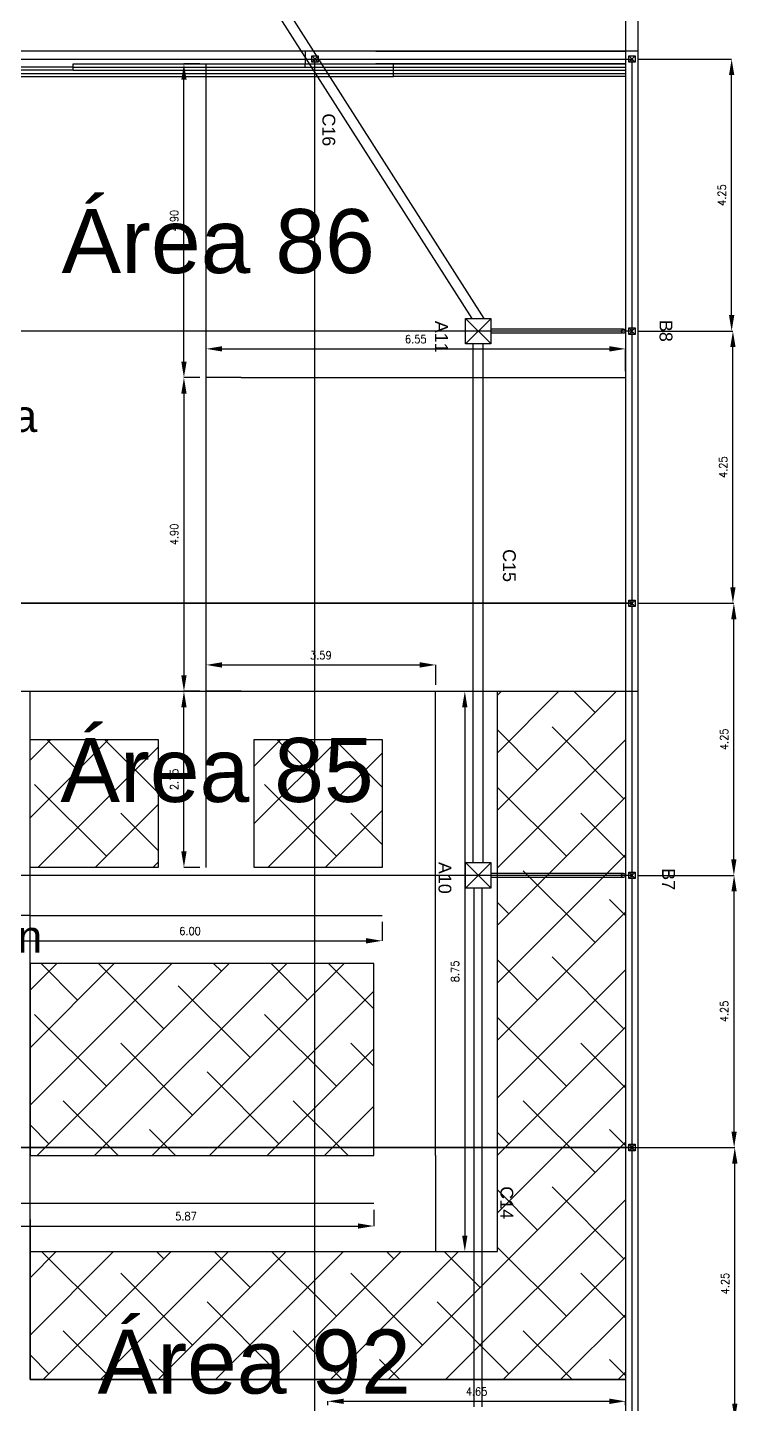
# Model space of a CAD drawing. Header units: inches. Extents: x 72863 to 73068, y 49095 to 49225.
# Drawn here: x 73057.27 to 73068.36, y 49175.35 to 49196.86 of the extents above; entities that cross this region are included whole.
import ezdxf

# ---------------------------------------------------------------- set-up
doc = ezdxf.new("R2010")
doc.units = ezdxf.units.IN
doc.layers.get('0').update_dxf_attribs({"lineweight": 15})
for name, color, linetype in [('Aguas pluviales', 140, 'Continuous'), ('Auxiliar', 240, 'Continuous'), ('Cotas_IncendiosP0', 30, 'Continuous'), ('IncendiosP0', 1, 'Continuous'), ('P0', 5, 'Continuous'), ('P0 Puertas', 10, 'Continuous'), ('P0 Puertas desplazadas', 10, 'Continuous'), ('P0 Texto', 7, 'Continuous'), ('P0_Elementos', 44, 'Continuous'), ('P0_Pasillos', 90, 'Continuous'), ('Pared exterior nave', 26, 'Continuous'), ('Pared parcela', 7, 'Continuous'), ('Pilares', 240, 'Continuous')]:
    doc.layers.add(name, color=color, linetype=linetype)
doc.layers.add('Cotas', color=200, linetype='Continuous', lineweight=9)
doc.layers.add('Límites', color=6, linetype='Continuous', lineweight=9)
doc.styles.add('80-100', font='romans.shx', dxfattribs={"width": 0.9, "height": 0.125})
doc.styles.get("Standard").update_dxf_attribs({"font": 'arial.ttf'})
doc.dimstyles.new('Copia de 100_conlineas', dxfattribs={"dimtxt": 0.125, "dimasz": 0.25, "dimexe": 0, "dimexo": 0.1, "dimgap": 0.09, "dimtad": 1, "dimzin": 4, "dimdsep": 46, "dimtxsty": '80-100', "dimcen": 0.1, "dimclrd": 256, "dimclre": 256, "dimclrt": 256, "dimadec": 0, "dimazin": 0, "dimtfac": 1, "dimtix": 1, "dimtmove": 2, "dimatfit": 3, "dimfxl": 1, "dimtvp": 1.058824, "dimtolj": 1, "dimtzin": 1, "dimarcsym": 0})
doc.dimstyles.new('Mod ISO-25', dxfattribs={"dimtxt": 0.125, "dimasz": 0.25, "dimexe": 0, "dimexo": 0.1, "dimgap": 0.09, "dimtad": 1, "dimzin": 12, "dimdsep": 46, "dimtxsty": '80-100', "dimcen": 0.1, "dimclrd": 256, "dimclre": 256, "dimclrt": 256, "dimadec": 0, "dimazin": 0, "dimtfac": 1, "dimtix": 1, "dimtmove": 2, "dimatfit": 3, "dimfxl": 1, "dimtolj": 1, "dimarcsym": 0})

# ---------------------------------------------------------------- blocks, each defined once
blk = doc.blocks.new('*D353')
at = {"layer": 'Cotas', "lineweight": -2, "transparency": 16777216}
for p, q in [((73066.807, 49179.364), (73068.314, 49179.364)), ((73068.314, 49175.364), (73068.314, 49179.114)), ((73066.807, 49175.114), (73068.314, 49175.114))]:
    blk.add_line(p, q, dxfattribs=at)
at = {"layer": 'Cotas', "transparency": 16777216}
for points in [[(73068.273, 49179.114), (73068.356, 49179.114), (73068.314, 49179.364)], [(73068.273, 49175.364), (73068.356, 49175.364), (73068.314, 49175.114)]]:
    blk.add_solid(points, dxfattribs=at)
at = {"layer": 'Defpoints', "color": 0, "transparency": 16777216}
for p in [(73066.707, 49179.364), (73068.314, 49179.364), (73066.707, 49175.114)]:
    blk.add_point(p, dxfattribs=at)
at = {"layer": 'Cotas', "transparency": 16777216, "insert": (73068.162, 49177.239), "char_height": 0.125, "attachment_point": 5, "rotation": 90, "style": '80-100'}
blk.add_mtext('\\A1;4.25', dxfattribs=at)
blk = doc.blocks.new('*D354')
at = {"layer": 'Cotas', "lineweight": -2, "transparency": 16777216}
for p, q in [((73066.807, 49183.614), (73068.304, 49183.614)), ((73068.304, 49179.614), (73068.304, 49183.364)), ((73066.807, 49179.364), (73068.304, 49179.364))]:
    blk.add_line(p, q, dxfattribs=at)
at = {"layer": 'Cotas', "transparency": 16777216}
for points in [[(73068.262, 49183.364), (73068.345, 49183.364), (73068.304, 49183.614)], [(73068.262, 49179.614), (73068.345, 49179.614), (73068.304, 49179.364)]]:
    blk.add_solid(points, dxfattribs=at)
at = {"layer": 'Defpoints', "color": 0, "transparency": 16777216}
for p in [(73066.707, 49183.614), (73068.304, 49183.614), (73066.707, 49179.364)]:
    blk.add_point(p, dxfattribs=at)
at = {"layer": 'Cotas', "transparency": 16777216, "insert": (73068.151, 49181.489), "char_height": 0.125, "attachment_point": 5, "rotation": 90, "style": '80-100'}
blk.add_mtext('\\A1;4.25', dxfattribs=at)
blk = doc.blocks.new('*D355')
at = {"layer": 'Cotas', "lineweight": -2, "transparency": 16777216}
for p, q in [((73066.807, 49187.864), (73068.3, 49187.864)), ((73068.3, 49183.864), (73068.3, 49187.614)), ((73066.807, 49183.614), (73068.3, 49183.614))]:
    blk.add_line(p, q, dxfattribs=at)
at = {"layer": 'Cotas', "transparency": 16777216}
for points in [[(73068.258, 49187.614), (73068.341, 49187.614), (73068.3, 49187.864)], [(73068.258, 49183.864), (73068.341, 49183.864), (73068.3, 49183.614)]]:
    blk.add_solid(points, dxfattribs=at)
at = {"layer": 'Defpoints', "color": 0, "transparency": 16777216}
for p in [(73066.707, 49187.864), (73068.3, 49187.864), (73066.707, 49183.614)]:
    blk.add_point(p, dxfattribs=at)
at = {"layer": 'Cotas', "transparency": 16777216, "insert": (73068.147, 49185.739), "char_height": 0.125, "attachment_point": 5, "rotation": 90, "style": '80-100'}
blk.add_mtext('\\A1;4.25', dxfattribs=at)
blk = doc.blocks.new('*D356')
at = {"layer": 'Cotas', "lineweight": -2, "transparency": 16777216}
for p, q in [((73066.807, 49192.114), (73068.285, 49192.114)), ((73068.285, 49188.114), (73068.285, 49191.864)), ((73066.807, 49187.864), (73068.285, 49187.864))]:
    blk.add_line(p, q, dxfattribs=at)
at = {"layer": 'Cotas', "transparency": 16777216}
for points in [[(73068.244, 49191.864), (73068.327, 49191.864), (73068.285, 49192.114)], [(73068.244, 49188.114), (73068.327, 49188.114), (73068.285, 49187.864)]]:
    blk.add_solid(points, dxfattribs=at)
at = {"layer": 'Defpoints', "color": 0, "transparency": 16777216}
for p in [(73066.707, 49192.114), (73068.285, 49192.114), (73066.707, 49187.864)]:
    blk.add_point(p, dxfattribs=at)
at = {"layer": 'Cotas', "transparency": 16777216, "insert": (73068.133, 49189.989), "char_height": 0.125, "attachment_point": 5, "rotation": 90, "style": '80-100'}
blk.add_mtext('\\A1;4.25', dxfattribs=at)
blk = doc.blocks.new('*D357')
at = {"layer": 'Cotas', "lineweight": -2, "transparency": 16777216}
for p, q in [((73066.807, 49196.363), (73068.265, 49196.363)), ((73068.265, 49192.364), (73068.265, 49196.113)), ((73066.807, 49192.114), (73068.265, 49192.114))]:
    blk.add_line(p, q, dxfattribs=at)
at = {"layer": 'Cotas', "transparency": 16777216}
for points in [[(73068.224, 49196.113), (73068.307, 49196.113), (73068.265, 49196.363)], [(73068.224, 49192.364), (73068.307, 49192.364), (73068.265, 49192.114)]]:
    blk.add_solid(points, dxfattribs=at)
at = {"layer": 'Defpoints', "color": 0, "transparency": 16777216}
for p in [(73066.707, 49196.363), (73068.265, 49196.363), (73066.707, 49192.114)]:
    blk.add_point(p, dxfattribs=at)
at = {"layer": 'Cotas', "transparency": 16777216, "insert": (73068.113, 49194.238), "char_height": 0.125, "attachment_point": 5, "rotation": 90, "style": '80-100'}
blk.add_mtext('\\A1;4.25', dxfattribs=at)
blk = doc.blocks.new('Arqueta')
for p, q in [((8.456, 7.642), (8.456, 8.042)), ((8.456, 8.042), (8.856, 8.042)), ((8.856, 8.042), (8.856, 7.642)), ((8.856, 7.642), (8.456, 7.642))]:
    blk.add_line(p, q)
blk = doc.blocks.new('*D423')
at = {"layer": 'Cotas_IncendiosP0', "lineweight": -2, "transparency": 16777216}
for p, q in [((73056.807, 49178.389), (73056.807, 49178.138)), ((73062.678, 49178.389), (73062.678, 49178.138)), ((73057.057, 49178.138), (73062.428, 49178.138))]:
    blk.add_line(p, q, dxfattribs=at)
at = {"layer": 'Cotas_IncendiosP0', "transparency": 16777216}
for points in [[(73057.057, 49178.179), (73057.057, 49178.096), (73056.807, 49178.138)], [(73062.428, 49178.179), (73062.428, 49178.096), (73062.678, 49178.138)]]:
    blk.add_solid(points, dxfattribs=at)
at = {"layer": 'Defpoints', "color": 0, "transparency": 16777216}
for p in [(73056.807, 49178.489), (73062.678, 49178.489), (73062.678, 49178.138)]:
    blk.add_point(p, dxfattribs=at)
at = {"layer": 'Cotas_IncendiosP0', "transparency": 16777216, "insert": (73059.743, 49178.29), "char_height": 0.125, "attachment_point": 5, "style": '80-100'}
blk.add_mtext('\\A1;5.87', dxfattribs=at)
blk = doc.blocks.new('*D424')
at = {"layer": 'Cotas_IncendiosP0', "lineweight": -2, "transparency": 16777216}
for p, q in [((73056.807, 49182.889), (73056.807, 49182.592)), ((73062.807, 49182.889), (73062.807, 49182.592)), ((73057.057, 49182.592), (73062.557, 49182.592))]:
    blk.add_line(p, q, dxfattribs=at)
at = {"layer": 'Cotas_IncendiosP0', "transparency": 16777216}
for points in [[(73057.057, 49182.634), (73057.057, 49182.551), (73056.807, 49182.592)], [(73062.557, 49182.634), (73062.557, 49182.551), (73062.807, 49182.592)]]:
    blk.add_solid(points, dxfattribs=at)
at = {"layer": 'Defpoints', "color": 0, "transparency": 16777216}
for p in [(73056.807, 49182.989), (73062.807, 49182.989), (73062.807, 49182.592)]:
    blk.add_point(p, dxfattribs=at)
at = {"layer": 'Cotas_IncendiosP0', "transparency": 16777216, "insert": (73059.807, 49182.745), "char_height": 0.125, "attachment_point": 5, "style": '80-100'}
blk.add_mtext('\\A1;6.00', dxfattribs=at)
blk = doc.blocks.new('*D425')
at = {"layer": 'Cotas_IncendiosP0', "lineweight": -2, "transparency": 16777216}
for p, q in [((73060.057, 49186.589), (73060.057, 49186.901)), ((73060.307, 49186.901), (73063.393, 49186.901)), ((73063.643, 49186.589), (73063.643, 49186.901))]:
    blk.add_line(p, q, dxfattribs=at)
at = {"layer": 'Cotas_IncendiosP0', "transparency": 16777216}
for points in [[(73060.307, 49186.943), (73060.307, 49186.859), (73060.057, 49186.901)], [(73063.393, 49186.943), (73063.393, 49186.859), (73063.643, 49186.901)]]:
    blk.add_solid(points, dxfattribs=at)
at = {"layer": 'Defpoints', "color": 0, "transparency": 16777216}
for p in [(73063.643, 49186.901), (73060.057, 49186.489), (73063.643, 49186.489)]:
    blk.add_point(p, dxfattribs=at)
at = {"layer": 'Cotas_IncendiosP0', "transparency": 16777216, "insert": (73061.85, 49187.053), "char_height": 0.125, "attachment_point": 5, "style": '80-100'}
blk.add_mtext('\\A1;3.59', dxfattribs=at)
blk = doc.blocks.new('*D426')
at = {"layer": 'Cotas_IncendiosP0', "lineweight": -2, "transparency": 16777216}
for p, q in [((73059.957, 49186.489), (73059.711, 49186.489)), ((73059.711, 49183.989), (73059.711, 49186.239)), ((73059.957, 49183.739), (73059.711, 49183.739))]:
    blk.add_line(p, q, dxfattribs=at)
at = {"layer": 'Cotas_IncendiosP0', "transparency": 16777216}
for points in [[(73059.67, 49186.239), (73059.753, 49186.239), (73059.711, 49186.489)], [(73059.67, 49183.989), (73059.753, 49183.989), (73059.711, 49183.739)]]:
    blk.add_solid(points, dxfattribs=at)
at = {"layer": 'Defpoints', "color": 0, "transparency": 16777216}
for p in [(73059.711, 49186.489), (73060.057, 49186.489), (73060.057, 49183.739)]:
    blk.add_point(p, dxfattribs=at)
at = {"layer": 'Cotas_IncendiosP0', "transparency": 16777216, "insert": (73059.559, 49185.114), "char_height": 0.125, "attachment_point": 5, "rotation": 90, "style": '80-100'}
blk.add_mtext('\\A1;2.75', dxfattribs=at)
blk = doc.blocks.new('*D427')
at = {"layer": 'Cotas_IncendiosP0', "lineweight": -2, "transparency": 16777216}
for p, q in [((73059.957, 49191.389), (73059.711, 49191.389)), ((73059.711, 49191.139), (73059.711, 49186.739)), ((73059.957, 49186.489), (73059.711, 49186.489))]:
    blk.add_line(p, q, dxfattribs=at)
at = {"layer": 'Cotas_IncendiosP0', "transparency": 16777216}
for points in [[(73059.67, 49191.139), (73059.753, 49191.139), (73059.711, 49191.389)], [(73059.67, 49186.739), (73059.753, 49186.739), (73059.711, 49186.489)]]:
    blk.add_solid(points, dxfattribs=at)
at = {"layer": 'Defpoints', "color": 0, "transparency": 16777216}
for p in [(73060.057, 49191.389), (73059.711, 49186.489), (73060.057, 49186.489)]:
    blk.add_point(p, dxfattribs=at)
at = {"layer": 'Cotas_IncendiosP0', "transparency": 16777216, "insert": (73059.559, 49188.939), "char_height": 0.125, "attachment_point": 5, "rotation": 90, "style": '80-100'}
blk.add_mtext('\\A1;4.90', dxfattribs=at)
blk = doc.blocks.new('*D428')
at = {"layer": 'Cotas_IncendiosP0', "lineweight": -2, "transparency": 16777216}
for p, q in [((73059.957, 49196.289), (73059.711, 49196.289)), ((73059.711, 49191.639), (73059.711, 49196.039)), ((73059.957, 49191.389), (73059.711, 49191.389))]:
    blk.add_line(p, q, dxfattribs=at)
at = {"layer": 'Cotas_IncendiosP0', "transparency": 16777216}
for points in [[(73059.67, 49196.039), (73059.753, 49196.039), (73059.711, 49196.289)], [(73059.67, 49191.639), (73059.753, 49191.639), (73059.711, 49191.389)]]:
    blk.add_solid(points, dxfattribs=at)
at = {"layer": 'Defpoints', "color": 0, "transparency": 16777216}
for p in [(73059.711, 49196.289), (73060.057, 49196.289), (73060.057, 49191.389)]:
    blk.add_point(p, dxfattribs=at)
at = {"layer": 'Cotas_IncendiosP0', "transparency": 16777216, "insert": (73059.559, 49193.839), "char_height": 0.125, "attachment_point": 5, "rotation": 90, "style": '80-100'}
blk.add_mtext('\\A1;4.90', dxfattribs=at)
blk = doc.blocks.new('*D429')
at = {"layer": 'Cotas_IncendiosP0', "lineweight": -2, "transparency": 16777216}
for p, q in [((73060.057, 49191.489), (73060.057, 49191.837)), ((73060.307, 49191.837), (73066.357, 49191.837)), ((73066.607, 49191.489), (73066.607, 49191.837))]:
    blk.add_line(p, q, dxfattribs=at)
at = {"layer": 'Cotas_IncendiosP0', "transparency": 16777216}
for points in [[(73060.307, 49191.879), (73060.307, 49191.796), (73060.057, 49191.837)], [(73066.357, 49191.879), (73066.357, 49191.796), (73066.607, 49191.837)]]:
    blk.add_solid(points, dxfattribs=at)
at = {"layer": 'Defpoints', "color": 0, "transparency": 16777216}
for p in [(73066.607, 49191.837), (73060.057, 49191.389), (73066.607, 49191.389)]:
    blk.add_point(p, dxfattribs=at)
at = {"layer": 'Cotas_IncendiosP0', "transparency": 16777216, "insert": (73063.332, 49191.99), "char_height": 0.125, "attachment_point": 5, "style": '80-100'}
blk.add_mtext('\\A1;6.55', dxfattribs=at)
blk = doc.blocks.new('*D433')
at = {"layer": 'Cotas_IncendiosP0', "lineweight": -2, "transparency": 16777216}
for p, q in [((73063.743, 49186.489), (73064.098, 49186.489)), ((73064.098, 49186.239), (73064.098, 49177.989)), ((73063.743, 49177.739), (73064.098, 49177.739))]:
    blk.add_line(p, q, dxfattribs=at)
at = {"layer": 'Cotas_IncendiosP0', "transparency": 16777216}
for points in [[(73064.056, 49186.239), (73064.139, 49186.239), (73064.098, 49186.489)], [(73064.056, 49177.989), (73064.139, 49177.989), (73064.098, 49177.739)]]:
    blk.add_solid(points, dxfattribs=at)
at = {"layer": 'Defpoints', "color": 0, "transparency": 16777216}
for p in [(73063.643, 49186.489), (73063.643, 49177.739), (73064.098, 49177.739)]:
    blk.add_point(p, dxfattribs=at)
at = {"layer": 'Cotas_IncendiosP0', "transparency": 16777216, "insert": (73063.945, 49182.114), "char_height": 0.125, "attachment_point": 5, "rotation": 90, "style": '80-100'}
blk.add_mtext('\\A1;8.75', dxfattribs=at)
blk = doc.blocks.new('*D439')
at = {"layer": 'Cotas_IncendiosP0', "lineweight": -2, "transparency": 16777216}
for p, q in [((73061.957, 49175.339), (73061.957, 49175.4)), ((73062.207, 49175.4), (73066.357, 49175.4)), ((73066.607, 49175.339), (73066.607, 49175.4))]:
    blk.add_line(p, q, dxfattribs=at)
at = {"layer": 'Cotas_IncendiosP0', "transparency": 16777216}
for points in [[(73062.207, 49175.442), (73062.207, 49175.359), (73061.957, 49175.4)], [(73066.357, 49175.442), (73066.357, 49175.359), (73066.607, 49175.4)]]:
    blk.add_solid(points, dxfattribs=at)
at = {"layer": 'Defpoints', "color": 0, "transparency": 16777216}
for p in [(73066.607, 49175.4), (73061.957, 49175.239), (73066.607, 49175.239)]:
    blk.add_point(p, dxfattribs=at)
at = {"layer": 'Cotas_IncendiosP0', "transparency": 16777216, "insert": (73064.282, 49175.553), "char_height": 0.125, "attachment_point": 5, "style": '80-100'}
blk.add_mtext('\\A1;4.65', dxfattribs=at)

msp = doc.modelspace()

# ---------------------------------------------------------------- hatches: boundary and pattern name
at = {"layer": 'P0_Elementos'}
h = msp.add_hatch(dxfattribs=at)
h.set_pattern_fill('ANSI38', color=256, scale=0.2)
h.set_pattern_definition([(45, (73014.496, 49132.724), (-0.449013, 0.449013), []), (135, (73014.496, 49132.724), (-1.3470384, 0.449013), [1.5875, -0.9525])])
h.paths.add_polyline_path([(73056.3071, 49179.7388), (73047.0071, 49179.7388), (73047.0071, 49178.2388), (73056.3071, 49178.2388)])
h.paths.add_polyline_path([(73056.3071, 49182.7388), (73047.0071, 49182.7388), (73047.0071, 49181.2388), (73056.3071, 49181.2388)])
h.paths.add_polyline_path([(73056.3071, 49185.7388), (73047.0071, 49185.7388), (73047.0071, 49184.2388), (73056.3071, 49184.2388)])
h.paths.add_polyline_path([(73059.3071, 49185.7388), (73057.3071, 49185.7388), (73057.3071, 49183.7388), (73059.3071, 49183.7388)], flags=17)
h.paths.add_polyline_path([(73062.8071, 49185.7388), (73060.8071, 49185.7388), (73060.8071, 49183.7388), (73062.8071, 49183.7388)], flags=17)
h.paths.add_polyline_path([(73062.6781, 49182.2388), (73057.3071, 49182.2388), (73057.3071, 49179.2388), (73062.6781, 49179.2388)], flags=17)
h.paths.add_polyline_path([(73066.6071, 49186.4888), (73064.6071, 49186.4888), (73064.6071, 49177.7388), (73057.3071, 49177.7388), (73057.3071, 49175.7388), (73066.6071, 49175.7388)])

# ---------------------------------------------------------------- linework, layer by layer
at = {"layer": 'Aguas pluviales'}
for p, q in [((73064.402, 49192.3138), (73060.5571, 49198.3375)), ((73064.2122, 49192.3138), (73060.5571, 49198.0401)), ((73066.8071, 49196.4888), (73046.8071, 49196.4888)), ((73066.6071, 49196.4888), (73066.6071, 49160.2388)), ((73066.8071, 49160.2388), (73066.8071, 49196.4888)), ((73064.5071, 49192.3138), (73064.1071, 49191.9138)), ((73064.1071, 49192.3138), (73064.5071, 49191.9138)), ((73066.5756, 49192.1453), (73064.5071, 49192.1453)), ((73066.5756, 49192.0823), (73064.5071, 49192.0823)), ((73064.2271, 49183.8138), (73064.2271, 49191.9138)), ((73064.3871, 49183.8138), (73064.3871, 49191.9138)), ((73056.8071, 49187.8638), (73066.7071, 49187.8638)), ((73064.5071, 49183.8138), (73064.1071, 49183.4138)), ((73064.1071, 49183.8138), (73064.5071, 49183.4138)), ((73066.5756, 49183.6453), (73064.5071, 49183.6453)), ((73066.5756, 49183.5823), (73064.5071, 49183.5823)), ((73064.2446, 49175.3138), (73064.2446, 49183.4138)), ((73064.3696, 49175.3138), (73064.3696, 49183.4138)), ((73056.8071, 49179.3638), (73066.8071, 49179.3638))]:
    msp.add_line(p, q, dxfattribs=at)
for centre in [(73066.5756, 49192.1138), (73066.5756, 49183.6138)]:
    msp.add_circle(centre, 0.0315, dxfattribs=at)
at = {"layer": 'Auxiliar'}
for p, q in [((73046.9071, 49196.3637), (73066.7071, 49196.3629)), ((73061.7571, 49160.3388), (73061.7571, 49196.3631)), ((73066.7071, 49196.3629), (73066.7071, 49160.3388)), ((73066.7071, 49192.1138), (73046.9071, 49192.1138)), ((73066.7071, 49187.8638), (73046.9071, 49187.8638)), ((73066.7071, 49183.6138), (73046.9071, 49183.6138)), ((73066.7071, 49179.3638), (73046.9071, 49179.3638))]:
    msp.add_line(p, q, dxfattribs=at)
at = {"layer": 'IncendiosP0'}
for p, q in [((73060.0571, 49186.4888), (73060.0571, 49196.2888)), ((73060.6071, 49191.3888), (73060.0571, 49191.3888)), ((73060.6071, 49191.3888), (73066.6071, 49191.3888)), ((73060.0571, 49183.7388), (73060.0571, 49186.4888)), ((73060.6071, 49186.4888), (73060.0571, 49186.4888)), ((73060.6071, 49186.4888), (73063.6426, 49186.4888)), ((73063.6426, 49179.2388), (73063.6426, 49186.4888)), ((73057.3071, 49182.9888), (73056.8071, 49182.9888)), ((73057.3071, 49182.9888), (73062.8071, 49182.9888)), ((73063.6426, 49179.2388), (73063.6426, 49177.7388)), ((73062.6781, 49178.4888), (73056.8071, 49178.4888))]:
    msp.add_line(p, q, dxfattribs=at)
at = {"layer": 'Límites'}
msp.add_lwpolyline([(73041.8071, 49145.5388), (73066.8071, 49145.5388), (73066.8071, 49205.5388), (73041.8071, 49205.5388), (73041.8071, 49145.5388)], dxfattribs=at)
msp.add_lwpolyline([(73054.3071, 49145.5388), (73056.8071, 49145.5388), (73059.3071, 49145.5388), (73061.8071, 49145.5388), (73064.3071, 49145.5388), (73066.8071, 49145.5388), (73066.8071, 49150.5388), (73066.8071, 49205.5388), (73041.8071, 49205.5388), (73041.8071, 49145.5388), (73051.8071, 49145.5388)], close=True, dxfattribs=at)
at = {"layer": 'P0'}
for p, q in [((73066.8071, 49196.4888), (73046.8071, 49196.4888)), ((73066.8071, 49160.2388), (73066.8071, 49196.4888))]:
    msp.add_line(p, q, dxfattribs=at)
msp.add_lwpolyline([(73046.8071, 49186.4888), (73066.8071, 49186.4888)], dxfattribs=at)
at = {"layer": 'P0 Puertas'}
for p, q in [((73057.9821, 49196.2388), (73054.3571, 49196.2388)), ((73057.9821, 49196.1888), (73054.3571, 49196.1888)), ((73057.9821, 49196.2888), (73061.6071, 49196.2888)), ((73057.9821, 49196.1888), (73057.9821, 49196.2888)), ((73057.9821, 49196.2388), (73061.6071, 49196.2388)), ((73061.6071, 49196.2388), (73061.6071, 49196.2888))]:
    msp.add_line(p, q, dxfattribs=at)
at = {"layer": 'P0 Puertas desplazadas'}
for p, q in [((73054.3571, 49196.1388), (73062.9821, 49196.1388)), ((73057.9821, 49196.1888), (73062.9821, 49196.1888)), ((73061.6071, 49196.2888), (73062.9821, 49196.2888)), ((73061.6071, 49196.2388), (73062.9821, 49196.2388)), ((73062.9821, 49196.2388), (73062.9821, 49196.2888)), ((73062.9821, 49196.2888), (73066.6071, 49196.2888)), ((73062.9821, 49196.1888), (73062.9821, 49196.2388)), ((73062.9821, 49196.2388), (73066.6071, 49196.2388)), ((73062.9821, 49196.1388), (73062.9821, 49196.1888)), ((73062.9821, 49196.1888), (73066.6071, 49196.1888)), ((73062.9821, 49196.0888), (73062.9821, 49196.1388)), ((73062.9821, 49196.1388), (73066.6071, 49196.1388)), ((73066.6071, 49196.2888), (73066.6071, 49196.0888)), ((73050.7321, 49196.0888), (73062.9821, 49196.0888)), ((73066.6071, 49196.0888), (73062.9821, 49196.0888))]:
    msp.add_line(p, q, dxfattribs=at)
at = {"layer": 'P0_Elementos'}
for p, q in [((73064.6071, 49177.7388), (73064.6071, 49186.4888)), ((73064.6071, 49186.4888), (73066.6071, 49186.4888)), ((73066.6071, 49186.4888), (73066.6071, 49175.7388)), ((73057.3071, 49177.7388), (73057.3071, 49179.2388)), ((73057.3071, 49175.7388), (73057.3071, 49177.7388)), ((73057.3071, 49177.7388), (73064.6071, 49177.7388)), ((73057.3071, 49175.7388), (73057.3071, 49177.7388)), ((73066.6071, 49175.7388), (73057.3071, 49175.7388))]:
    msp.add_line(p, q, dxfattribs=at)
for points in [[(73057.3071, 49185.7388), (73059.3071, 49185.7388), (73059.3071, 49183.7388), (73057.3071, 49183.7388)], [(73060.8071, 49185.7388), (73062.8071, 49185.7388), (73062.8071, 49183.7388), (73060.8071, 49183.7388)], [(73057.3071, 49179.2388), (73062.6781, 49179.2388), (73062.6781, 49182.2388), (73057.3071, 49182.2388)]]:
    msp.add_lwpolyline(points, close=True, dxfattribs=at)
at = {"layer": 'P0_Pasillos'}
for p, q in [((73056.3071, 49186.4888), (73057.3071, 49186.4888)), ((73057.3071, 49178.2388), (73057.3071, 49186.4888)), ((73057.3071, 49178.2388), (73057.3071, 49175.7388)), ((73057.3071, 49175.7388), (73066.6071, 49175.7388)), ((73066.6071, 49175.7388), (73066.6071, 49174.7388))]:
    msp.add_line(p, q, dxfattribs=at)
at = {"layer": 'Pared exterior nave'}
for p, q in [((73062.7071, 49196.4888), (73061.6071, 49196.4888)), ((73061.6071, 49196.4888), (73061.6071, 49196.2888)), ((73062.7071, 49196.4888), (73066.6071, 49196.4888)), ((73061.6071, 49196.2888), (73062.7071, 49196.2888)), ((73066.6071, 49196.2888), (73062.7071, 49196.2888))]:
    msp.add_line(p, q, dxfattribs=at)
at = {"layer": 'Pared parcela'}
for p, q in [((73066.8071, 49145.5388), (73066.8071, 49205.5388)), ((73066.6071, 49205.3388), (73066.6071, 49196.4888)), ((73066.6071, 49196.2888), (73066.6071, 49175.1638))]:
    msp.add_line(p, q, dxfattribs=at)
at = {"layer": 'Pilares'}
for p, q in [((73061.7071, 49196.4131), (73061.8071, 49196.4131)), ((73061.7071, 49196.3131), (73061.7071, 49196.4131)), ((73061.7071, 49196.4131), (73061.8071, 49196.3131)), ((73061.8071, 49196.4131), (73061.7071, 49196.3131)), ((73061.8071, 49196.4131), (73061.8071, 49196.3131)), ((73066.6571, 49196.4129), (73066.7571, 49196.4129)), ((73066.6571, 49196.3129), (73066.6571, 49196.4129)), ((73066.6571, 49196.4129), (73066.7571, 49196.3129)), ((73066.7571, 49196.4129), (73066.6571, 49196.3129)), ((73066.7571, 49196.4129), (73066.7571, 49196.3129)), ((73061.8071, 49196.3131), (73061.7071, 49196.3131)), ((73066.7571, 49196.3129), (73066.6571, 49196.3129)), ((73066.6571, 49192.1638), (73066.7571, 49192.1638)), ((73066.6571, 49192.0638), (73066.6571, 49192.1638)), ((73066.6571, 49192.1638), (73066.7571, 49192.0638)), ((73066.7571, 49192.1638), (73066.6571, 49192.0638)), ((73066.7571, 49192.0638), (73066.6571, 49192.0638)), ((73066.7571, 49192.1638), (73066.7571, 49192.0638)), ((73066.6571, 49187.9138), (73066.7571, 49187.9138)), ((73066.6571, 49187.8138), (73066.6571, 49187.9138)), ((73066.6571, 49187.9138), (73066.7571, 49187.8138)), ((73066.7571, 49187.9138), (73066.6571, 49187.8138)), ((73066.7571, 49187.8138), (73066.6571, 49187.8138)), ((73066.7571, 49187.9138), (73066.7571, 49187.8138)), ((73066.6571, 49183.6638), (73066.7571, 49183.6638)), ((73066.6571, 49183.5638), (73066.6571, 49183.6638)), ((73066.6571, 49183.6638), (73066.7571, 49183.5638)), ((73066.7571, 49183.6638), (73066.6571, 49183.5638)), ((73066.7571, 49183.6638), (73066.7571, 49183.5638)), ((73066.7571, 49183.5638), (73066.6571, 49183.5638)), ((73066.6571, 49179.4138), (73066.7571, 49179.4138)), ((73066.6571, 49179.3138), (73066.6571, 49179.4138)), ((73066.6571, 49179.4138), (73066.7571, 49179.3138)), ((73066.7571, 49179.4138), (73066.6571, 49179.3138)), ((73066.7571, 49179.4138), (73066.7571, 49179.3138)), ((73066.7571, 49179.3138), (73066.6571, 49179.3138))]:
    msp.add_line(p, q, dxfattribs=at)

# ---------------------------------------------------------------- block references
at = {"layer": 'Aguas pluviales', "rotation": 270}
for p in [(73056.4648, 49200.7699), (73056.4648, 49192.2699)]:
    msp.add_blockref('Arqueta', p, dxfattribs=at)

# ---------------------------------------------------------------- texts
at = {"layer": 'Aguas pluviales', "char_height": 0.2, "attachment_point": 1, "rotation": 270}
for s, insert in [('C16 ', (73062.0742, 49195.5146)), ('A11', (73063.8331, 49192.2751)), ('B8', (73067.34, 49192.2885)), ('C15 ', (73064.8934, 49188.7088)), ('A10', (73063.887, 49183.8237)), ('B7', (73067.3799, 49183.726)), ('C14 ', (73064.8536, 49178.7588))]:
    msp.add_mtext_dynamic_manual_height_columns(s, width=10.693228, gutter_width=12.5, heights=[0], dxfattribs=dict(at, insert=insert))
at = {"layer": 'Aguas pluviales', "char_height": 1, "attachment_point": 1}
for s, insert in [('Área 86', (73057.7996, 49194.0206)), ('Área 85', (73057.7817, 49185.7604)), ('Área 92', (73058.3627, 49176.5215))]:
    msp.add_mtext_dynamic_manual_height_columns(s, width=13.091936, gutter_width=12.5, heights=[3.853], dxfattribs=dict(at, insert=insert))
at = {"layer": 'P0 Texto', "char_height": 0.5, "attachment_point": 1}
for s, width, insert in [('Muelle\\Pdescarga', 8.505506, (73054.5461, 49191.8723)), ('Almacén\\Pventa\\Pmayor', 7.80303, (73054.781, 49182.9093))]:
    msp.add_mtext_dynamic_manual_height_columns(s, width=width, gutter_width=12.5, heights=[0], dxfattribs=dict(at, insert=insert))

# ---------------------------------------------------------------- dimensions: what is measured, and where the dimension line sits
at = {"layer": 'Cotas'}
for base, p1, p2, picture, middle in [((73068.2655, 49196.3629), (73066.7071, 49192.1138), (73066.7071, 49196.3629), '*D357', (73068.113, 49194.2384)), ((73068.2855, 49192.1138), (73066.7071, 49187.8638), (73066.7071, 49192.1138), '*D356', (73068.133, 49189.9888)), ((73068.2997, 49187.8638), (73066.7071, 49183.6138), (73066.7071, 49187.8638), '*D355', (73068.1472, 49185.7388)), ((73068.3036, 49183.6138), (73066.7071, 49179.3638), (73066.7071, 49183.6138), '*D354', (73068.1511, 49181.4888)), ((73068.3145, 49179.3638), (73066.7071, 49175.1138), (73066.7071, 49179.3638), '*D353', (73068.162, 49177.2388))]:
    dim = msp.add_linear_dim(base=base, p1=p1, p2=p2, angle=90, dimstyle='Mod ISO-25', dxfattribs=at)
    dim.commit()
    dim.dimension.update_dxf_attribs({"geometry": picture, "text_midpoint": middle})
at = {"layer": 'Cotas_IncendiosP0'}
for base, p1, p2, picture, middle in [((73059.7114, 49196.2888), (73060.0571, 49191.3888), (73060.0571, 49196.2888), '*D428', (73059.5589, 49193.8388)), ((73059.7114, 49186.4888), (73060.0571, 49191.3888), (73060.0571, 49186.4888), '*D427', (73059.5589, 49188.9388)), ((73059.7114, 49186.4888), (73060.0571, 49183.7388), (73060.0571, 49186.4888), '*D426', (73059.5589, 49185.1138)), ((73064.0975, 49177.7388), (73063.6426, 49186.4888), (73063.6426, 49177.7388), '*D433', (73063.945, 49182.1138))]:
    dim = msp.add_linear_dim(base=base, p1=p1, p2=p2, angle=90, dimstyle='Copia de 100_conlineas', dxfattribs=at)
    dim.commit()
    dim.dimension.update_dxf_attribs({"geometry": picture, "text_midpoint": middle})
for base, p1, p2, picture, middle in [((73066.6071, 49191.8375), (73060.0571, 49191.3888), (73066.6071, 49191.3888), '*D429', (73063.3321, 49191.99)), ((73063.6426, 49186.9009), (73060.0571, 49186.4888), (73063.6426, 49186.4888), '*D425', (73061.8498, 49187.0534)), ((73062.8071, 49182.5923), (73056.8071, 49182.9888), (73062.8071, 49182.9888), '*D424', (73059.8071, 49182.7448)), ((73062.6781, 49178.1376), (73056.8071, 49178.4888), (73062.6781, 49178.4888), '*D423', (73059.7426, 49178.2901)), ((73066.6071, 49175.4002), (73061.9571, 49175.2388), (73066.6071, 49175.2388), '*D439', (73064.2821, 49175.5527))]:
    dim = msp.add_linear_dim(base=base, p1=p1, p2=p2, dimstyle='Copia de 100_conlineas', dxfattribs=at)
    dim.commit()
    dim.dimension.update_dxf_attribs({"geometry": picture, "text_midpoint": middle})

doc.saveas('drawing.dxf')
